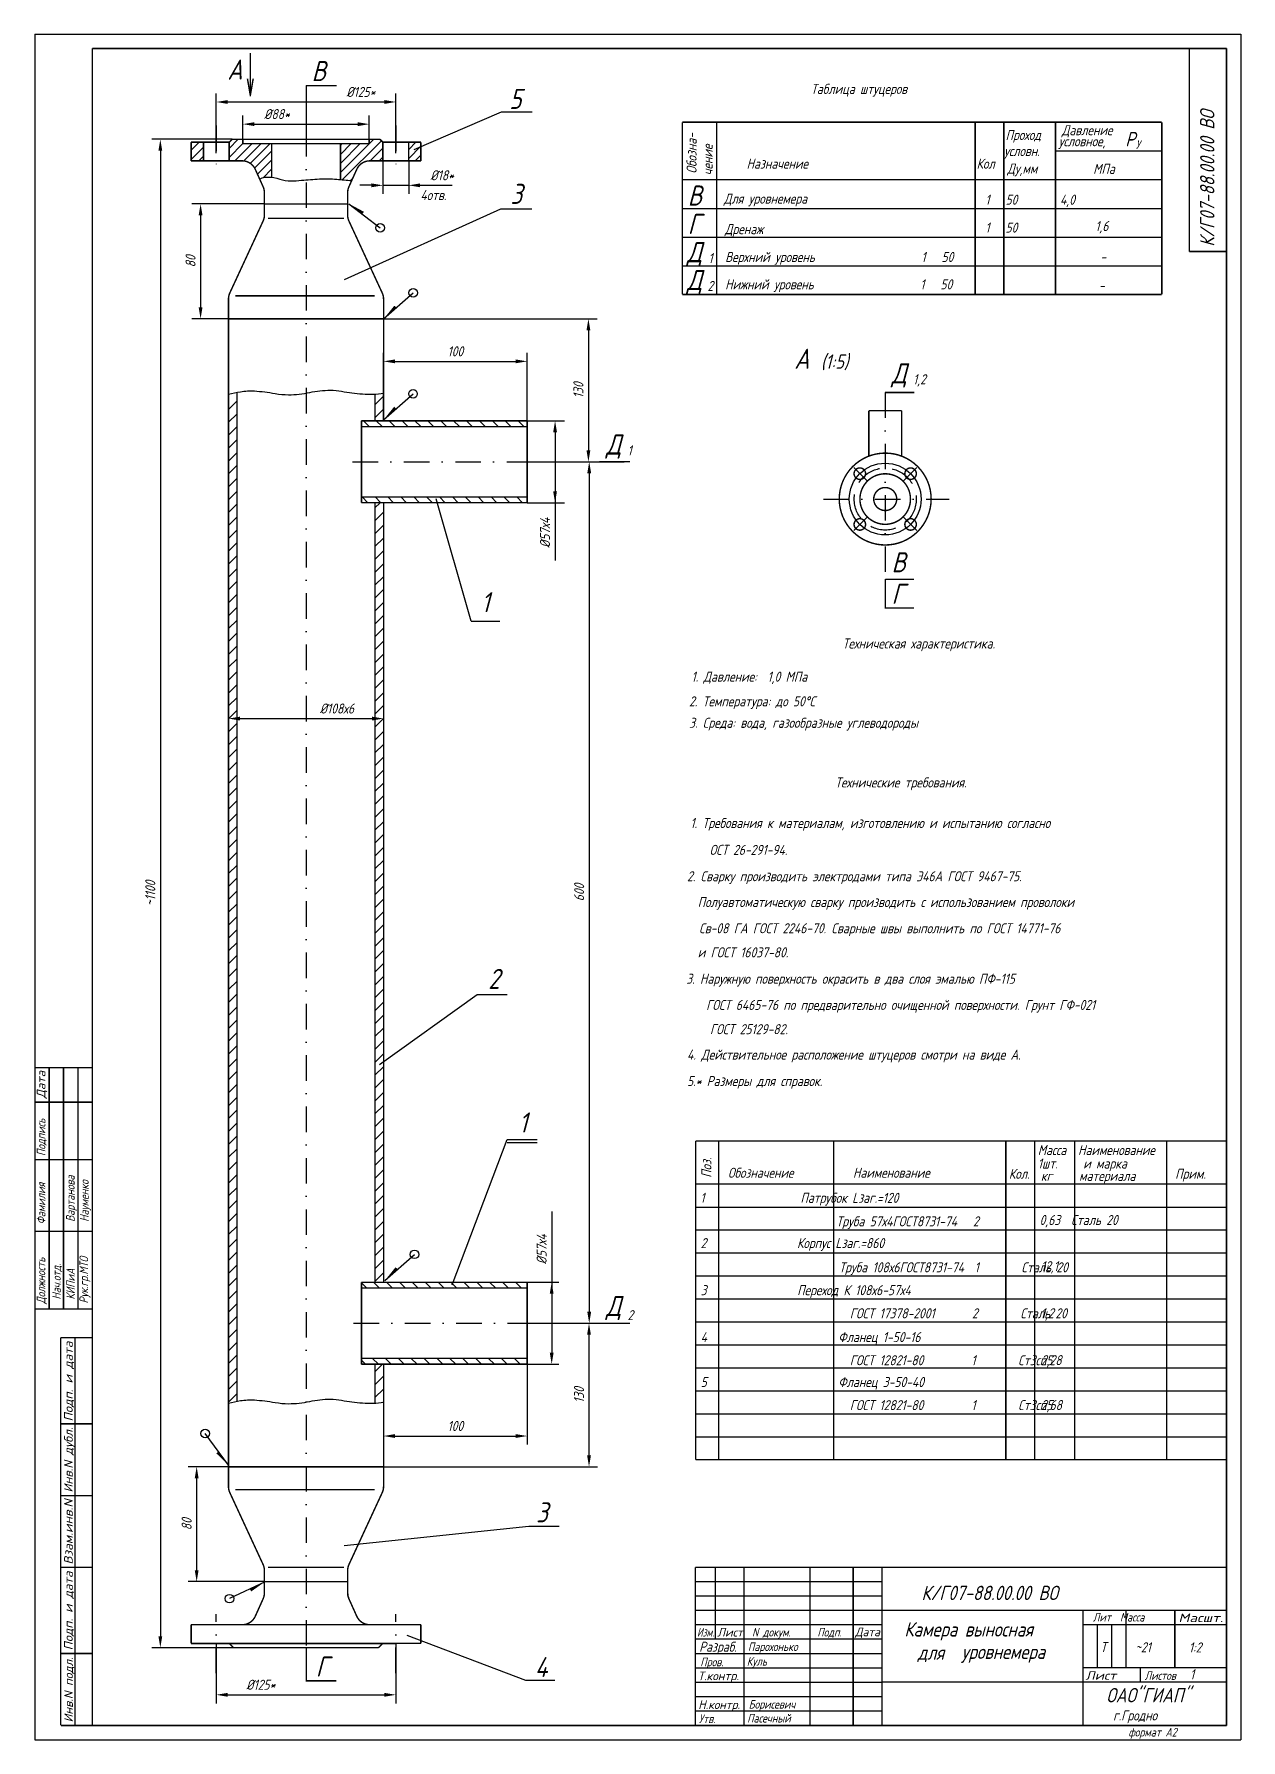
# Model space of a CAD drawing. Extents: x 1281 to 1701, y 948 to 1542.
import ezdxf
from ezdxf.enums import TextEntityAlignment as Align

# ---------------------------------------------------------------- set-up
doc = ezdxf.new("R2010")
doc.units = 0
doc.header["$LTSCALE"] = 0.7
doc.header["$MEASUREMENT"] = 0
doc.linetypes.add('DASHDOT', pattern=[25.4, 12.7, -6.35, 0, -6.35])
doc.linetypes.add('DASHED', pattern=[19.05, 12.7, -6.35])
doc.layers.get('0').update_dxf_attribs({"linetype": 'CONTINUOUS'})
doc.layers.get('DEFPOINTS').update_dxf_attribs({"linetype": 'CONTINUOUS'})
doc.styles.add('ROMANC', font='romanc', dxfattribs={"width": 0.8, "oblique": 15, "height": 3.5})
doc.dimstyles.get("Standard").update_dxf_attribs({"dimtxt": 3, "dimasz": 3, "dimexe": 2.5, "dimexo": 2.5, "dimgap": 1.5, "dimtad": 0, "dimtih": 1, "dimtoh": 1, "dimdec": 4, "dimzin": 0, "dimdsep": 46, "dimtxsty": 'Standard', "dimcen": -3, "dimdle": 1.25, "dimadec": 0, "dimazin": 0, "dimtfac": 0.75, "dimtdec": 4, "dimtofl": 0, "dimtmove": 0, "dimatfit": 3, "dimfxl": 0, "dimtvp": 1.5, "dimtolj": 1, "dimtzin": 0, "dimarcsym": 0})

# ---------------------------------------------------------------- blocks, each defined once
blk = doc.blocks.new('*D4')
at = {"color": 0, "linetype": 'ByBlock'}
for p, q in [((735.84, 1043.38), (721.76, 1043.38)), ((724.76, 1039.38), (724.76, 1007.38)), ((748.34, 1003.38), (721.76, 1003.38))]:
    blk.add_line(p, q, dxfattribs=at)
for points in [[(724.09, 1039.38), (725.43, 1039.38), (724.76, 1043.38)], [(724.09, 1007.38), (725.43, 1007.38), (724.76, 1003.38)]]:
    blk.add_solid(points, dxfattribs=at)
at = {"layer": 'DEFPOINTS', "color": 0, "linetype": 'ByBlock'}
for p in [(735.84, 1043.38), (724.76, 1003.38), (748.34, 1003.38)]:
    blk.add_point(p, dxfattribs=at)
at = {"color": 0, "linetype": 'ByBlock', "style": 'ROMANC', "oblique": 15, "width": 0.8}
blk.add_text('80', height=3.5, rotation=90, dxfattribs=at).set_placement((721.26, 1023.38), align=Align.MIDDLE_CENTER)
blk = doc.blocks.new('*X2')
at = {"color": 0}
for p, q in [((1959.64, 1120.59), (1957.81, 1122.42)), ((1964.13, 1120.59), (1962.13, 1122.59)), ((1968.62, 1120.59), (1966.62, 1122.59)), ((1973.11, 1120.59), (1971.11, 1122.59)), ((1977.6, 1120.59), (1975.6, 1122.59)), ((1982.09, 1120.59), (1980.09, 1122.59)), ((1986.58, 1120.59), (1984.58, 1122.59)), ((1991.07, 1120.59), (1989.07, 1122.59)), ((1995.56, 1120.59), (1993.56, 1122.59)), ((2000.05, 1120.59), (1998.05, 1122.59)), ((2004.54, 1120.59), (2002.54, 1122.59)), ((2009.03, 1120.59), (2007.03, 1122.59)), ((2013.52, 1120.59), (2011.52, 1122.59)), ((1959.2, 1094.09), (1957.81, 1095.48)), ((1963.69, 1094.09), (1961.69, 1096.09)), ((1968.18, 1094.09), (1966.18, 1096.09)), ((1972.67, 1094.09), (1970.67, 1096.09)), ((1977.16, 1094.09), (1975.16, 1096.09)), ((1981.65, 1094.09), (1979.65, 1096.09)), ((1986.14, 1094.09), (1984.14, 1096.09)), ((1990.63, 1094.09), (1988.63, 1096.09)), ((1995.12, 1094.09), (1993.12, 1096.09)), ((1999.61, 1094.09), (1997.61, 1096.09)), ((2004.1, 1094.09), (2002.1, 1096.09)), ((2008.59, 1094.09), (2006.59, 1096.09)), ((2013.08, 1094.09), (2011.08, 1096.09))]:
    blk.add_line(p, q, dxfattribs=at)
blk = doc.blocks.new('*D5')
at = {"color": 0, "linetype": 'ByBlock'}
for p, q in [((789.84, 1079.12), (789.84, 1051.1)), ((839.84, 1079.12), (839.84, 1051.1)), ((793.84, 1054.1), (835.84, 1054.1))]:
    blk.add_line(p, q, dxfattribs=at)
for points in [[(793.84, 1054.76), (793.84, 1053.43), (789.84, 1054.1)], [(835.84, 1054.76), (835.84, 1053.43), (839.84, 1054.1)]]:
    blk.add_solid(points, dxfattribs=at)
at = {"layer": 'DEFPOINTS', "color": 0, "linetype": 'ByBlock'}
for p in [(789.84, 1079.12), (839.84, 1079.12), (839.84, 1054.1)]:
    blk.add_point(p, dxfattribs=at)
at = {"color": 0, "linetype": 'ByBlock', "style": 'ROMANC', "oblique": 15, "width": 0.8}
blk.add_text('100', height=3.5, dxfattribs=at).set_placement((814.84, 1057.6), align=Align.MIDDLE_CENTER)
blk = doc.blocks.new('*X1')
at = {"color": 0}
for p, q in [((1962.5, 1091.41), (1965.18, 1094.09)), ((1962.5, 1086.92), (1965.5, 1089.92)), ((1962.5, 1082.43), (1965.5, 1085.43)), ((1965.4, 1080.84), (1965.5, 1080.94))]:
    blk.add_line(p, q, dxfattribs=at)
blk = doc.blocks.new('*D6')
at = {"color": 0, "linetype": 'ByBlock'}
for p, q in [((748.34, 1483.15), (723.13, 1483.15)), ((726.13, 1479.15), (726.13, 1447.15)), ((735.84, 1443.15), (723.13, 1443.15))]:
    blk.add_line(p, q, dxfattribs=at)
for points in [[(725.46, 1479.15), (726.79, 1479.15), (726.13, 1483.15)], [(725.46, 1447.15), (726.79, 1447.15), (726.13, 1443.15)]]:
    blk.add_solid(points, dxfattribs=at)
at = {"layer": 'DEFPOINTS', "color": 0, "linetype": 'ByBlock'}
for p in [(748.34, 1483.15), (726.13, 1443.15), (735.84, 1443.15)]:
    blk.add_point(p, dxfattribs=at)
at = {"color": 0, "linetype": 'ByBlock', "style": 'ROMANC', "oblique": 15, "width": 0.8}
blk.add_text('80', height=3.5, rotation=90, dxfattribs=at).set_placement((722.63, 1463.15), align=Align.MIDDLE_CENTER)
blk = doc.blocks.new('*X3')
at = {"color": 0}
for p, q in [((1960.48, 1420.59), (1958.48, 1422.59)), ((1964.97, 1420.59), (1962.97, 1422.59)), ((1969.46, 1420.59), (1967.46, 1422.59)), ((1973.95, 1420.59), (1971.95, 1422.59)), ((1978.44, 1420.59), (1976.44, 1422.59)), ((1982.93, 1420.59), (1980.93, 1422.59)), ((1987.42, 1420.59), (1985.42, 1422.59)), ((1991.91, 1420.59), (1989.91, 1422.59)), ((1996.4, 1420.59), (1994.4, 1422.59)), ((2000.89, 1420.59), (1998.89, 1422.59)), ((2005.38, 1420.59), (2003.38, 1422.59)), ((2009.87, 1420.59), (2007.87, 1422.59)), ((2014.36, 1420.59), (2012.36, 1422.59)), ((1960.03, 1394.09), (1958.03, 1396.09)), ((1964.52, 1394.09), (1962.52, 1396.09)), ((1969.01, 1394.09), (1967.01, 1396.09)), ((1973.51, 1394.09), (1971.51, 1396.09)), ((1978, 1394.09), (1976, 1396.09)), ((1982.49, 1394.09), (1980.49, 1396.09)), ((1986.98, 1394.09), (1984.98, 1396.09)), ((1991.47, 1394.09), (1989.47, 1396.09)), ((1995.96, 1394.09), (1993.96, 1396.09)), ((2000.45, 1394.09), (1998.45, 1396.09)), ((2004.94, 1394.09), (2002.94, 1396.09)), ((2009.43, 1394.09), (2007.43, 1396.09)), ((2013.92, 1394.09), (2011.92, 1396.09))]:
    blk.add_line(p, q, dxfattribs=at)
blk = doc.blocks.new('*D7')
at = {"color": 0, "linetype": 'ByBlock'}
for p, q in [((789.84, 1407.62), (789.84, 1431.32)), ((793.84, 1428.32), (835.84, 1428.32)), ((839.84, 1407.62), (839.84, 1431.32))]:
    blk.add_line(p, q, dxfattribs=at)
for points in [[(793.84, 1428.99), (793.84, 1427.66), (789.84, 1428.32)], [(835.84, 1428.99), (835.84, 1427.66), (839.84, 1428.32)]]:
    blk.add_solid(points, dxfattribs=at)
at = {"layer": 'DEFPOINTS', "color": 0, "linetype": 'ByBlock'}
for p in [(839.84, 1428.32), (789.84, 1407.62), (839.84, 1407.62)]:
    blk.add_point(p, dxfattribs=at)
at = {"color": 0, "linetype": 'ByBlock', "style": 'ROMANC', "oblique": 15, "width": 0.8}
blk.add_text('100', height=3.5, dxfattribs=at).set_placement((814.84, 1431.82), align=Align.MIDDLE_CENTER)
blk = doc.blocks.new('*X0')
at = {"color": 0}
for p, q in [((1922.25, 1516.79), (1925.09, 1519.63)), ((1922.25, 1513.65), (1926.5, 1517.9)), ((1924.87, 1513.13), (1926.5, 1514.76)), ((1935.5, 1517.47), (1938.66, 1520.63)), ((1935.5, 1514.33), (1940.3, 1519.13)), ((1937.45, 1513.13), (1943.45, 1519.13)), ((1940.56, 1513.1), (1946.59, 1519.13)), ((1942.85, 1512.25), (1949.73, 1519.13)), ((1944.36, 1510.61), (1950.25, 1516.51)), ((1974.25, 1509.07), (1985.81, 1520.63)), ((1974.25, 1518.5), (1974.88, 1519.13)), ((1974.25, 1515.36), (1978.02, 1519.13)), ((1974.25, 1512.22), (1981.16, 1519.13)), ((1974.88, 1506.56), (1988.48, 1520.15)), ((1984.59, 1513.13), (1989, 1517.54)), ((1998, 1517.11), (2000.52, 1519.63)), ((1998, 1513.97), (2002.25, 1518.22)), ((2000.31, 1513.13), (2002.25, 1515.07)), ((1945.35, 1508.46), (1950.25, 1513.36)), ((1947.28, 1507.25), (1950.25, 1510.22)), ((1987.73, 1513.13), (1989, 1514.4)), ((1977.71, 1506.25), (1978.52, 1507.06))]:
    blk.add_line(p, q, dxfattribs=at)

msp = doc.modelspace()

# ---------------------------------------------------------------- linework, layer by layer
for p, q in [((1280.99702, 1542.28354), (1280.99702, 948.28354)), ((1280.99702, 1542.28354), (1700.99702, 1542.28354)), ((1700.99702, 1542.28354), (1700.99702, 948.28354)), ((1413.11, 1502.111), (1443.462, 1515.195)), ((1443.462, 1515.195), (1454.174, 1515.195)), ((1335.431, 1504.654), (1348.681, 1504.654)), ((1335.431, 1504.654), (1335.431, 1498.154)), ((1339.681, 1504.654), (1339.681, 1498.154)), ((1348.681, 1504.654), (1349.681, 1505.654)), ((1348.681, 1504.654), (1348.681, 1498.154)), ((1353.431, 1505.654), (1353.431, 1504.154)), ((1388.847, 1456.801), (1443.302, 1481.419)), ((1390.37018, 1483.20845), (1401.22585, 1474.78849)), ((1443.302, 1481.419), (1454.107, 1481.419)), ((1506.45346, 1481.61385), (1673.45346, 1481.61385)), ((1506.45346, 1471.61385), (1673.45346, 1471.61385)), ((1506.45346, 1461.61385), (1673.45346, 1461.61385)), ((1402.46704, 1443.10755), (1412.75934, 1452.20755)), ((1402.39804, 1407.91355), (1412.69034, 1417.01355)), ((1570.9187, 1386.5933), (1566.17118, 1391.34082)), ((1583.3433, 1386.5933), (1588.09082, 1391.34082)), ((1432.91, 1337.884), (1420.709, 1380.495)), ((1570.9187, 1374.1687), (1566.17118, 1369.42118)), ((1583.3433, 1374.1687), (1588.09082, 1369.42118)), ((1577.131, 1352.45), (1577.131, 1342.242)), ((1432.91, 1337.884), (1442.899, 1337.884)), ((1400.996, 1183.459), (1435.027, 1207.875)), ((1435.027, 1207.875), (1445.498, 1207.875)), ((1426.301, 1106.722), (1445.498, 1157.298)), ((1445.498, 1157.298), (1455.969, 1157.298)), ((1445.498, 1156.298), (1455.969, 1156.298)), ((1511.15, 1133.843), (1696.15, 1133.843)), ((1511.15, 1125.843), (1696.15, 1125.843)), ((1402.89204, 1108.26055), (1413.18434, 1117.36055)), ((1511.15, 1117.843), (1696.15, 1117.843)), ((1511.15, 1109.843), (1696.15, 1109.843)), ((1511.15, 1101.843), (1696.15, 1101.843)), ((1511.15, 1093.843), (1696.15, 1093.843)), ((1511.15, 1085.843), (1696.15, 1085.843)), ((1511.15, 1077.843), (1696.15, 1077.843)), ((1511.15, 1069.843), (1696.15, 1069.843)), ((1511.15, 1061.843), (1696.15, 1061.843)), ((1348.45526, 1043.93193), (1340.32502, 1055.00625)), ((1511.15, 1053.843), (1696.15, 1053.843)), ((1388.67, 1016.016), (1453.062, 1022.673)), ((1453.062, 1022.673), (1463.609, 1022.673)), ((1361.18548, 1003.37431), (1348.78466, 997.46152)), ((1650.97994, 988.40258), (1650.97994, 973.40258)), ((1655.97994, 988.40258), (1655.97994, 973.40258)), ((1335.431, 981.882), (1406.681, 981.882)), ((1410.54, 984.779), (1451.875, 969.057)), ((1451.875, 969.057), (1462.054, 969.057)), ((1280.99702, 948.28354), (1700.99702, 948.28354))]:
    msp.add_line(p, q)
at = {"color": 0, "linetype": 'ByBlock'}
for p, q in [((1344.181, 1500.793), (1344.181, 1521.649)), ((1406.681, 1500.793), (1406.681, 1521.649)), ((1348.181, 1518.649), (1402.681, 1518.649)), ((1353.431, 1505.654), (1353.431, 1513.926)), ((1357.431, 1510.926), (1393.431, 1510.926)), ((1397.431, 1505.654), (1397.431, 1513.926)), ((1349.681, 1505.654), (1321.699, 1505.654)), ((1324.699, 1501.654), (1324.699, 984.382)), ((1402.181, 1498.154), (1402.181, 1486.625)), ((1411.181, 1498.154), (1411.181, 1486.625)), ((1398.181, 1489.625), (1394.181, 1489.625)), ((1402.181, 1489.625), (1411.181, 1489.625)), ((1415.181, 1489.625), (1419.181, 1489.625)), ((1419.181, 1489.625), (1426.34519, 1489.625)), ((1402.431, 1443.154), (1476.778, 1443.154)), ((1473.778, 1439.154), (1473.778, 1397.367)), ((1348.431, 1416.89921), (1348.431, 1300.93)), ((1452.431, 1407.617), (1465.475, 1407.617)), ((1462.157, 1403.617), (1462.157, 1358.993)), ((1452.431, 1393.367), (1486.222, 1393.367)), ((1452.431, 1393.367), (1476.778, 1393.367)), ((1474.054, 1389.367), (1474.054, 1097.367)), ((1402.431, 1379.117), (1402.431, 1300.93)), ((1452.431, 1379.117), (1465.475, 1379.117)), ((1352.431, 1303.93), (1398.431, 1303.93)), ((1460.977, 1132.258), (1460.977, 1083.117)), ((1452.431, 1107.617), (1463.437, 1107.617)), ((1452.431, 1093.367), (1486.222, 1093.367)), ((1452.431, 1093.367), (1476.98, 1093.367)), ((1473.98, 1047.382), (1473.98, 1089.367)), ((1452.431, 1079.117), (1463.437, 1079.117)), ((1402.431, 1043.382), (1476.98, 1043.382)), ((1350.181, 980.382), (1321.699, 980.382)), ((1344.181, 981.882), (1344.181, 960.984)), ((1406.681, 981.882), (1406.681, 960.984)), ((1348.181, 963.984), (1402.681, 963.984))]:
    msp.add_line(p, q, dxfattribs=at)
at = {"linetype": 'Continuous'}
for p, q in [((1375.431, 1524.354), (1375.431, 1505.654)), ((1510.97994, 1003.40258), (1575.97994, 1003.40258)), ((1510.97994, 998.40258), (1575.97994, 998.40258)), ((1510.97994, 993.40258), (1575.97994, 993.40258)), ((1375.431, 980.382), (1375.431, 968.848)), ((1510.97994, 978.40258), (1575.97994, 978.40258)), ((1510.97994, 973.40258), (1575.97994, 973.40258)), ((1510.97994, 968.40258), (1575.97994, 968.40258)), ((1510.97994, 963.40258), (1575.97994, 963.40258)), ((1510.97994, 958.40258), (1575.97994, 958.40258))]:
    msp.add_line(p, q, dxfattribs=at)
at = {"linetype": 'DASHDOT'}
for p, q in [((1344.181, 1510.407), (1344.181, 1492.965)), ((1406.681, 1510.407), (1406.681, 1492.965)), ((1375.431, 1508.512), (1375.431, 978.305)), ((1577.131, 1417.51), (1577.131, 1352.45)), ((1391.671, 1393.367), (1455.99, 1393.367)), ((1555.644, 1380.381), (1599.388, 1380.381)), ((1391.999, 1093.367), (1457.447, 1093.367)), ((1344.181, 971.564), (1344.181, 992.096)), ((1406.681, 971.564), (1406.681, 992.096))]:
    msp.add_line(p, q, dxfattribs=at)
at = {"color": 0}
for p, q in [((1348.431, 1411.58817), (1351.431, 1414.58817)), ((1399.431, 1413.19676), (1402.431, 1416.19676)), ((1348.431, 1407.09804), (1351.431, 1410.09804)), ((1399.431, 1408.70663), (1402.431, 1411.70663)), ((1348.431, 1402.60791), (1351.431, 1405.60791)), ((1348.431, 1398.11779), (1351.431, 1401.11779)), ((1348.431, 1393.62766), (1351.431, 1396.62766)), ((1348.431, 1389.13753), (1351.431, 1392.13753)), ((1348.431, 1384.6474), (1351.431, 1387.6474)), ((1348.431, 1380.15727), (1351.431, 1383.15727)), ((1348.431, 1375.66714), (1351.431, 1378.66714)), ((1399.431, 1377.27574), (1401.27226, 1379.117)), ((1348.431, 1371.17702), (1351.431, 1374.17702)), ((1399.431, 1372.78561), (1402.431, 1375.78561)), ((1348.431, 1366.68689), (1351.431, 1369.68689)), ((1399.431, 1368.29548), (1402.431, 1371.29548)), ((1399.431, 1363.80535), (1402.431, 1366.80535)), ((1348.431, 1362.19676), (1351.431, 1365.19676)), ((1348.431, 1357.70663), (1351.431, 1360.70663)), ((1399.431, 1359.31522), (1402.431, 1362.31522)), ((1348.431, 1353.2165), (1351.431, 1356.2165)), ((1399.431, 1354.8251), (1402.431, 1357.8251)), ((1348.431, 1348.72638), (1351.431, 1351.72638)), ((1399.431, 1350.33497), (1402.431, 1353.33497)), ((1399.431, 1345.84484), (1402.431, 1348.84484)), ((1348.431, 1344.23625), (1351.431, 1347.23625)), ((1348.431, 1339.74612), (1351.431, 1342.74612)), ((1399.431, 1341.35471), (1402.431, 1344.35471)), ((1348.431, 1335.25599), (1351.431, 1338.25599)), ((1399.431, 1336.86458), (1402.431, 1339.86458)), ((1348.431, 1330.76586), (1351.431, 1333.76586)), ((1399.431, 1332.37446), (1402.431, 1335.37446)), ((1399.431, 1327.88433), (1402.431, 1330.88433)), ((1348.431, 1326.27574), (1351.431, 1329.27574)), ((1348.431, 1321.78561), (1351.431, 1324.78561)), ((1399.431, 1323.3942), (1402.431, 1326.3942)), ((1348.431, 1317.29548), (1351.431, 1320.29548)), ((1399.431, 1318.90407), (1402.431, 1321.90407)), ((1348.431, 1312.80535), (1351.431, 1315.80535)), ((1399.431, 1314.41394), (1402.431, 1317.41394)), ((1399.431, 1309.92382), (1402.431, 1312.92382)), ((1348.431, 1308.31522), (1351.431, 1311.31522)), ((1348.431, 1303.8251), (1351.431, 1306.8251)), ((1399.431, 1305.43369), (1402.431, 1308.43369)), ((1348.431, 1299.33497), (1351.431, 1302.33497)), ((1399.431, 1300.94356), (1402.431, 1303.94356)), ((1348.431, 1294.84484), (1351.431, 1297.84484)), ((1399.431, 1296.45343), (1402.431, 1299.45343)), ((1399.431, 1291.9633), (1402.431, 1294.9633)), ((1348.431, 1290.35471), (1351.431, 1293.35471)), ((1399.431, 1287.47318), (1402.431, 1290.47318)), ((1348.431, 1285.86458), (1351.431, 1288.86458)), ((1348.431, 1281.37446), (1351.431, 1284.37446)), ((1399.431, 1282.98305), (1402.431, 1285.98305)), ((1348.431, 1276.88433), (1351.431, 1279.88433)), ((1399.431, 1278.49292), (1402.431, 1281.49292)), ((1348.431, 1272.3942), (1351.431, 1275.3942)), ((1399.431, 1274.00279), (1402.431, 1277.00279)), ((1399.431, 1269.51266), (1402.431, 1272.51266)), ((1348.431, 1267.90407), (1351.431, 1270.90407)), ((1348.431, 1263.41394), (1351.431, 1266.41394)), ((1399.431, 1265.02253), (1402.431, 1268.02253)), ((1348.431, 1258.92382), (1351.431, 1261.92382)), ((1399.431, 1260.53241), (1402.431, 1263.53241)), ((1348.431, 1254.43369), (1351.431, 1257.43369)), ((1399.431, 1256.04228), (1402.431, 1259.04228)), ((1399.431, 1251.55215), (1402.431, 1254.55215)), ((1348.431, 1249.94356), (1351.431, 1252.94356)), ((1348.431, 1245.45343), (1351.431, 1248.45343)), ((1399.431, 1247.06202), (1402.431, 1250.06202)), ((1348.431, 1240.9633), (1351.431, 1243.9633)), ((1399.431, 1242.57189), (1402.431, 1245.57189)), ((1348.431, 1236.47318), (1351.431, 1239.47318)), ((1399.431, 1238.08177), (1402.431, 1241.08177)), ((1399.431, 1233.59164), (1402.431, 1236.59164)), ((1348.431, 1231.98305), (1351.431, 1234.98305)), ((1348.431, 1227.49292), (1351.431, 1230.49292)), ((1399.431, 1229.10151), (1402.431, 1232.10151)), ((1348.431, 1223.00279), (1351.431, 1226.00279)), ((1399.431, 1224.61138), (1402.431, 1227.61138)), ((1348.431, 1218.51266), (1351.431, 1221.51266)), ((1399.431, 1220.12125), (1402.431, 1223.12125)), ((1399.431, 1215.63113), (1402.431, 1218.63113)), ((1348.431, 1214.02253), (1351.431, 1217.02253)), ((1348.431, 1209.53241), (1351.431, 1212.53241)), ((1399.431, 1211.141), (1402.431, 1214.141)), ((1348.431, 1205.04228), (1351.431, 1208.04228)), ((1399.431, 1206.65087), (1402.431, 1209.65087)), ((1348.431, 1200.55215), (1351.431, 1203.55215)), ((1399.431, 1202.16074), (1402.431, 1205.16074)), ((1399.431, 1197.67061), (1402.431, 1200.67061)), ((1348.431, 1196.06202), (1351.431, 1199.06202)), ((1348.431, 1191.57189), (1351.431, 1194.57189)), ((1399.431, 1193.18049), (1402.431, 1196.18049)), ((1348.431, 1187.08177), (1351.431, 1190.08177)), ((1399.431, 1188.69036), (1402.431, 1191.69036)), ((1348.431, 1182.59164), (1351.431, 1185.59164)), ((1399.431, 1184.20023), (1402.431, 1187.20023)), ((1399.431, 1179.7101), (1402.431, 1182.7101)), ((1348.431, 1178.10151), (1351.431, 1181.10151)), ((1348.431, 1173.61138), (1351.431, 1176.61138)), ((1399.431, 1175.21997), (1402.431, 1178.21997)), ((1348.431, 1169.12125), (1351.431, 1172.12125)), ((1399.431, 1170.72985), (1402.431, 1173.72985)), ((1348.431, 1164.63113), (1351.431, 1167.63113)), ((1399.431, 1166.23972), (1402.431, 1169.23972)), ((1399.431, 1161.74959), (1402.431, 1164.74959)), ((1348.431, 1160.141), (1351.431, 1163.141)), ((1348.431, 1155.65087), (1351.431, 1158.65087)), ((1399.431, 1157.25946), (1402.431, 1160.25946)), ((1348.431, 1151.16074), (1351.431, 1154.16074)), ((1399.431, 1152.76933), (1402.431, 1155.76933)), ((1348.431, 1146.67061), (1351.431, 1149.67061)), ((1399.431, 1148.27921), (1402.431, 1151.27921)), ((1399.431, 1143.78908), (1402.431, 1146.78908)), ((1348.431, 1142.18049), (1351.431, 1145.18049)), ((1348.431, 1137.69036), (1351.431, 1140.69036)), ((1399.431, 1139.29895), (1402.431, 1142.29895)), ((1348.431, 1133.20023), (1351.431, 1136.20023)), ((1399.431, 1134.80882), (1402.431, 1137.80882)), ((1348.431, 1128.7101), (1351.431, 1131.7101)), ((1399.431, 1130.31869), (1402.431, 1133.31869)), ((1399.431, 1125.82856), (1402.431, 1128.82856)), ((1348.431, 1124.21997), (1351.431, 1127.21997)), ((1348.431, 1119.72985), (1351.431, 1122.72985)), ((1399.431, 1121.33844), (1402.431, 1124.33844)), ((1348.431, 1115.23972), (1351.431, 1118.23972)), ((1399.431, 1116.84831), (1402.431, 1119.84831)), ((1348.431, 1110.74959), (1351.431, 1113.74959)), ((1399.431, 1112.35818), (1402.431, 1115.35818)), ((1399.431, 1107.86805), (1402.431, 1110.86805)), ((1348.431, 1106.25946), (1351.431, 1109.25946)), ((1348.431, 1101.76933), (1351.431, 1104.76933)), ((1348.431, 1097.27921), (1351.431, 1100.27921)), ((1348.431, 1092.78908), (1351.431, 1095.78908)), ((1348.431, 1088.29895), (1351.431, 1091.29895)), ((1348.431, 1083.80882), (1351.431, 1086.80882)), ((1348.431, 1079.31869), (1351.431, 1082.31869)), ((1348.431, 1074.82856), (1351.431, 1077.82856)), ((1348.431, 1070.33844), (1351.431, 1073.33844)), ((1348.431, 1065.84831), (1351.431, 1068.84831))]:
    msp.add_line(p, q, dxfattribs=at)
at = {"const_width": 0.5}
for points in [[(1300.99702, 1537.28354), (1300.99702, 953.28354)], [(1300.99702, 1537.28354), (1695.99702, 1537.28354)], [(1683.07902, 1537.28354), (1683.07902, 1466.57454)], [(1695.99702, 1537.28354), (1695.99702, 953.28354)], [(1375.431, 1524.354), (1386.142, 1524.354)], [(1506.45346, 1511.61385), (1673.45346, 1511.61385)], [(1506.45346, 1511.61385), (1506.45346, 1451.61385)], [(1518.45346, 1511.61385), (1518.45346, 1451.61385)], [(1608.45346, 1511.61385), (1608.45346, 1451.61385)], [(1618.45346, 1511.61385), (1618.45346, 1451.61385)], [(1636.45346, 1511.61385), (1636.45346, 1451.61385)], [(1673.45346, 1511.61385), (1673.45346, 1451.61385)], [(1348.681, 1504.654), (1335.431, 1504.654)], [(1335.431, 1504.654), (1335.431, 1498.154)], [(1339.681, 1504.654), (1339.681, 1498.154)], [(1348.681, 1504.654), (1349.681, 1505.654)], [(1348.681, 1504.654), (1348.681, 1498.154)], [(1349.681, 1505.654), (1401.181, 1505.654)], [(1353.431, 1505.654), (1353.431, 1504.154)], [(1353.431, 1504.154), (1397.431, 1504.154)], [(1363.431, 1504.154), (1363.431, 1492.4228)], [(1387.431, 1504.154), (1387.431, 1491.64841)], [(1397.431, 1505.654), (1397.431, 1504.154)], [(1402.181, 1504.654), (1401.181, 1505.654)], [(1402.181, 1504.654), (1402.181, 1498.154)], [(1402.181, 1504.654), (1415.431, 1504.654)], [(1411.181, 1504.654), (1411.181, 1498.154)], [(1415.431, 1504.654), (1415.431, 1498.154)], [(1335.431, 1498.154), (1353.19807, 1498.154)], [(1397.66393, 1498.154), (1415.431, 1498.154)], [(1636.45346, 1501.61385), (1673.45346, 1501.61385)], [(1360.49061, 1489.13265), (1357.75768, 1495.20582)], [(1390.37139, 1489.13265), (1393.10432, 1495.20582)], [(1506.45346, 1491.61385), (1673.45346, 1491.61385)], [(1360.931, 1487.08083), (1360.931, 1479.25526)], [(1389.931, 1487.08083), (1389.931, 1479.25526)], [(1360.931, 1483.154), (1389.931, 1483.154)], [(1360.46833, 1477.15464), (1348.89367, 1452.15336)], [(1362.159, 1478.154), (1388.618, 1478.154)], [(1390.39367, 1477.15464), (1401.96833, 1452.15336)], [(1683.07902, 1466.57454), (1696.07902, 1466.57454)], [(1348.431, 1450.05274), (1348.431, 1036.48326)], [(1350.846, 1451.154), (1399.384, 1451.154)], [(1402.431, 1450.05274), (1402.431, 1407.617)], [(1506.45346, 1451.61385), (1673.45346, 1451.61385)], [(1348.431, 1443.154), (1402.431, 1443.154)], [(1351.431, 1417.55082), (1351.431, 1066.20182)], [(1399.431, 1416.9148), (1399.431, 1407.617)], [(1577.035, 1417.475), (1587.217, 1417.475)], [(1394.74259, 1407.617), (1452.431, 1407.617)], [(1394.74259, 1379.117), (1394.74259, 1407.617)], [(1452.431, 1407.617), (1452.431, 1379.117)], [(1571.431, 1411.181), (1571.431, 1395.33125)], [(1571.431, 1411.181), (1582.831, 1411.181)], [(1582.831, 1411.181), (1582.831, 1395.33125)], [(1394.74259, 1405.617), (1452.431, 1405.617)], [(1477.593, 1393.367), (1488.247, 1393.367)], [(1394.74259, 1381.117), (1452.431, 1381.117)], [(1394.74259, 1379.117), (1452.431, 1379.117)], [(1399.431, 1379.117), (1399.431, 1107.617)], [(1402.431, 1379.117), (1402.431, 1107.617)], [(1577.131, 1352.45), (1587.131, 1352.45)], [(1577.131, 1342.45), (1587.131, 1342.45)], [(1280.98846, 1182.35856), (1300.98846, 1182.35856)], [(1285.98846, 1098.35856), (1285.98846, 1182.35856)], [(1290.98846, 1098.35856), (1290.98846, 1182.35856)], [(1295.98846, 1098.35856), (1295.98846, 1182.35856)], [(1280.98846, 1170.35856), (1300.98846, 1170.35856)], [(1511.15, 1156.843), (1696.15, 1156.843)], [(1511.15, 1045.843), (1511.15, 1156.843)], [(1519.15, 1045.843), (1519.15, 1156.843)], [(1559.15, 1045.843), (1559.15, 1156.843)], [(1619.15, 1045.843), (1619.15, 1156.843)], [(1629.15, 1045.843), (1629.15, 1156.843)], [(1643.15, 1045.843), (1643.15, 1156.843)], [(1675.15, 1045.843), (1675.15, 1156.843)], [(1280.98846, 1150.35856), (1300.98846, 1150.35856)], [(1511.15, 1141.843), (1696.15, 1141.843)], [(1280.98846, 1125.35856), (1300.98846, 1125.35856)], [(1394.74259, 1107.617), (1452.431, 1107.617)], [(1394.74259, 1079.117), (1394.74259, 1107.617)], [(1394.74259, 1105.617), (1452.431, 1105.617)], [(1452.431, 1107.617), (1452.431, 1079.117)], [(1280.98846, 1098.35856), (1300.98846, 1098.35856)], [(1477.593, 1093.369), (1488.247, 1093.369)], [(1289.98846, 953.35856), (1289.98846, 1088.35856)], [(1289.98846, 1088.35856), (1300.98846, 1088.35856)], [(1294.98846, 953.35856), (1294.98846, 1088.35856)], [(1394.74259, 1081.117), (1452.431, 1081.117)], [(1394.74259, 1079.117), (1452.431, 1079.117)], [(1399.431, 1079.117), (1399.431, 1065.5658)], [(1402.431, 1079.117), (1402.431, 1036.48326)], [(1289.98846, 1058.35856), (1300.98846, 1058.35856)], [(1511.15, 1045.843), (1696.15, 1045.843)], [(1348.431, 1043.382), (1402.431, 1043.382)], [(1289.98846, 1033.35856), (1300.98846, 1033.35856)], [(1360.46833, 1009.38136), (1348.89367, 1034.38264)], [(1350.846, 1035.382), (1399.384, 1035.382)], [(1390.39367, 1009.38136), (1401.96833, 1034.38264)], [(1289.98846, 1008.35856), (1300.98846, 1008.35856)], [(1360.931, 999.45517), (1360.931, 1007.28074)], [(1362.159, 1008.382), (1388.618, 1008.382)], [(1389.931, 999.45517), (1389.931, 1007.28074)], [(1510.97994, 1008.40258), (1510.97994, 953.40258)], [(1510.97994, 953.40258), (1510.97994, 1008.40258)], [(1517.97994, 1008.40258), (1517.97994, 983.40258)], [(1527.97994, 1008.40258), (1527.97994, 953.40258)], [(1550.97994, 1008.40258), (1550.97994, 953.40258)], [(1565.97994, 1008.40258), (1565.97994, 953.40258)], [(1575.97994, 1008.40258), (1575.97994, 953.40258)], [(1360.931, 1003.382), (1389.931, 1003.382)], [(1360.49061, 997.40335), (1357.75768, 991.33018)], [(1390.37139, 997.40335), (1393.10432, 991.33018)], [(1390.37139, 997.40335), (1393.10432, 991.33018)], [(1645.97994, 993.40258), (1645.97994, 953.40258)], [(1660.97994, 993.40258), (1660.97994, 973.40258)], [(1677.97994, 993.40258), (1677.97994, 973.40258)], [(1335.431, 988.382), (1415.431, 988.382)], [(1335.431, 981.882), (1335.431, 988.382)], [(1415.431, 981.882), (1415.431, 988.382)], [(1335.431, 981.882), (1415.431, 981.882)], [(1348.681, 981.882), (1350.181, 980.382)], [(1350.181, 980.382), (1400.681, 980.382)], [(1402.181, 981.882), (1400.681, 980.382)], [(1289.98846, 978.35856), (1300.98846, 978.35856)], [(1375.33, 968.848), (1385.97, 968.848)], [(1575.97994, 968.40258), (1695.97994, 968.40258)], [(1665.97994, 973.40258), (1665.97994, 968.40258)], [(1301.073, 953.28354), (1290.075, 953.28354)], [(1300.99702, 953.28354), (1695.99702, 953.28354)]]:
    msp.add_lwpolyline(points, dxfattribs=at)
at = {"linetype": 'Continuous', "const_width": 0.5}
for points in [[(1356.033, 1520.664), (1356.033, 1535.764)], [(1356.033, 1520.964), (1355.033, 1526.764)], [(1356.033, 1520.964), (1357.033, 1526.764)], [(1510.97994, 1008.40258), (1695.97994, 1008.40258)], [(1575.97994, 993.40258), (1695.97994, 993.40258)], [(1510.97994, 988.40258), (1575.97994, 988.40258)], [(1645.97994, 988.40258), (1695.97994, 988.40258)], [(1510.97994, 983.40258), (1575.97994, 983.40258)], [(1645.97994, 973.40258), (1695.97994, 973.40258)]]:
    msp.add_lwpolyline(points, dxfattribs=at)
at = {"const_width": 0.5}
for points in [[(1357.75768, 1495.20582, 0.295132894), (1353.19807, 1498.154, 0.295132894)], [(1397.66393, 1498.154, 0.295132894), (1393.10432, 1495.20582, 0.295132894)], [(1360.931, 1487.08083, 0.106109045), (1360.49061, 1489.13265, 0.106109045)], [(1390.37139, 1489.13265, 0.106109045), (1389.931, 1487.08083, 0.106109045)], [(1360.46833, 1477.15464, 0.108821908), (1360.931, 1479.25526, 0.108821908)], [(1389.931, 1479.25526, 0.108821908), (1390.39367, 1477.15464, 0.108821908)], [(1348.89367, 1452.15336, 0.108821908), (1348.431, 1450.05274, 0.108821908)], [(1402.431, 1450.05274, 0.108821908), (1401.96833, 1452.15336, 0.108821908)], [(1561.131, 1380.381, -1), (1593.131, 1380.381, -1)], [(1569.70638, 1387.80562, -1), (1566.87795, 1390.63405, -1)], [(1569.70638, 1387.80562, 1), (1566.87795, 1390.63405, 1)], [(1584.55562, 1387.80562, -1), (1587.38405, 1390.63405, -1)], [(1584.55562, 1387.80562, 1), (1587.38405, 1390.63405, 1)], [(1568.331, 1380.381, -1), (1585.931, 1380.381, -1)], [(1573.131, 1380.381, -1), (1581.131, 1380.381, -1)], [(1561.131, 1380.381, 1), (1593.131, 1380.381, 1)], [(1568.331, 1380.381, 1), (1585.931, 1380.381, 1)], [(1573.131, 1380.381, 1), (1581.131, 1380.381, 1)], [(1569.70638, 1372.95638, 1), (1566.87795, 1370.12795, 1)], [(1569.70638, 1372.95638, -1), (1566.87795, 1370.12795, -1)], [(1584.55562, 1372.95638, 1), (1587.38405, 1370.12795, 1)], [(1584.55562, 1372.95638, -1), (1587.38405, 1370.12795, -1)], [(1348.431, 1036.48326, 0.108821908), (1348.89367, 1034.38264, 0.108821908)], [(1401.96833, 1034.38264, 0.108821908), (1402.431, 1036.48326, 0.108821908)], [(1360.931, 1007.28074, 0.108821908), (1360.46833, 1009.38136, 0.108821908)], [(1390.39367, 1009.38136, 0.108821908), (1389.931, 1007.28074, 0.108821908)], [(1360.49061, 997.40335, 0.106109045), (1360.931, 999.45517, 0.106109045)], [(1390.37139, 997.40335, -0.106109045), (1389.931, 999.45517, -0.106109045)], [(1353.19807, 988.382, 0.295132894), (1357.75768, 991.33018, 0.295132894)], [(1393.10432, 991.33018, 0.295132894), (1397.66393, 988.382, 0.295132894)]]:
    msp.add_lwpolyline(points, format="xyb", dxfattribs=at)
for points, format in [([(1359.30123, 1491.77572, -0.015145484), (1360.20818, 1492.17897, -0.103109124), (1362.055, 1492.52, -0.075145037), (1366.32061, 1491.77503, 0.083456809), (1370.177, 1491.167, 0.022864678), (1373.82759, 1491.37116, -0.013277617), (1380.104, 1491.843, -0.031306645), (1386.1155, 1491.75816, -0.012935528), (1391.31216, 1491.22325)], "xyb"), ([(1390.37018, 1483.20845, 0, 1, 0), (1395.3164, 1479.9921, 1, 1, 0)], "xyseb"), ([(1402.46704, 1443.10755, 0, 1, 0), (1406.54732, 1447.36917, 1, 1, 0)], "xyseb"), ([(1348.431, 1416.89921, -0.019056648), (1352.60948, 1417.76012, -0.056947132), (1357.436, 1418.008, -0.028999512), (1364.64741, 1417.13522, 0.044515519), (1369.366, 1416.712, 0.054300275), (1376.71732, 1417.50915, -0.055677473), (1383.89, 1418.267, -0.04241604), (1387.83829, 1417.90769, 0.023119789), (1395.042, 1416.971, 0.060336549), (1402.55363, 1417.25248, 0.042318839)], "xyb"), ([(1402.39804, 1407.91355, 0, 1, 0), (1406.47832, 1412.17517, 1, 1, 0)], "xyseb"), ([(1402.89204, 1108.26055, 0, 1, 0), (1406.97232, 1112.52217, 1, 1, 0)], "xyseb"), ([(1348.431, 1065.55021, -0.019056648), (1352.60948, 1066.41112, -0.056947132), (1357.436, 1066.659, -0.028999512), (1364.64741, 1065.78622, 0.044515519), (1369.366, 1065.363, 0.054300275), (1376.71732, 1066.16015, -0.055677473), (1383.89, 1066.918, -0.04241604), (1387.83829, 1066.55869, 0.023119789), (1395.042, 1065.622, 0.060336549), (1402.55363, 1065.90348, 0.042318839)], "xyb"), ([(1348.45526, 1043.93193, 0, 1, 0), (1344.58078, 1048.38148, 1, 1, 0)], "xyseb"), ([(1361.18548, 1003.37431, 0, 1, 0), (1356.08915, 1000.40153, 1, 1, 0)], "xyseb")]:
    msp.add_lwpolyline(points, format=format)
for centre in [(1401.22585, 1474.78849), (1412.75934, 1452.20755), (1412.69034, 1417.01355), (1413.18434, 1117.36055), (1340.32502, 1055.00625), (1348.78466, 997.46152)]:
    msp.add_circle(centre, 1.5)
at = {"linetype": 'Continuous'}
msp.add_circle((1577.131, 1380.381), 12.5, dxfattribs=at)
at = {"linetype": 'DASHED'}
msp.add_circle((1577.131, 1380.381), 10.8, dxfattribs=at)
msp.add_arc((1394.931, 999.45517), 5, 180, 204.22774532)
at = {"color": 0, "linetype": 'ByBlock'}
for points in [[(1348.181, 1519.31567), (1348.181, 1517.98233), (1344.181, 1518.649)], [(1402.681, 1519.31567), (1402.681, 1517.98233), (1406.681, 1518.649)], [(1357.431, 1511.59267), (1357.431, 1510.25933), (1353.431, 1510.926)], [(1393.431, 1511.59267), (1393.431, 1510.25933), (1397.431, 1510.926)], [(1324.03233, 1501.654), (1325.36567, 1501.654), (1324.699, 1505.654)], [(1398.181, 1490.29167), (1398.181, 1488.95833), (1402.181, 1489.625)], [(1415.181, 1490.29167), (1415.181, 1488.95833), (1411.181, 1489.625)], [(1473.11133, 1439.154), (1474.44467, 1439.154), (1473.778, 1443.154)], [(1461.49033, 1403.617), (1462.82367, 1403.617), (1462.157, 1407.617)], [(1473.11133, 1397.367), (1474.44467, 1397.367), (1473.778, 1393.367)], [(1473.38733, 1389.367), (1474.72067, 1389.367), (1474.054, 1393.367)], [(1461.49033, 1383.117), (1462.82367, 1383.117), (1462.157, 1379.117)], [(1352.431, 1304.59667), (1352.431, 1303.26333), (1348.431, 1303.93)], [(1398.431, 1304.59667), (1398.431, 1303.26333), (1402.431, 1303.93)], [(1460.31033, 1103.617), (1461.64367, 1103.617), (1460.977, 1107.617)], [(1473.31333, 1089.367), (1474.64667, 1089.367), (1473.98, 1093.367)], [(1473.38733, 1097.367), (1474.72067, 1097.367), (1474.054, 1093.367)], [(1460.31033, 1083.117), (1461.64367, 1083.117), (1460.977, 1079.117)], [(1473.31333, 1047.382), (1474.64667, 1047.382), (1473.98, 1043.382)], [(1324.03233, 984.382), (1325.36567, 984.382), (1324.699, 980.382)], [(1348.181, 964.65067), (1348.181, 963.31733), (1344.181, 963.984)], [(1402.681, 964.65067), (1402.681, 963.31733), (1406.681, 963.984)]]:
    msp.add_solid(points, dxfattribs=at)
at = {"layer": 'DEFPOINTS', "color": 0, "linetype": 'ByBlock'}
for p in [(1406.681, 1518.649), (1397.431, 1510.926), (1349.681, 1505.654), (1353.431, 1505.654), (1397.431, 1505.654), (1344.181, 1500.793), (1402.181, 1498.154), (1406.681, 1500.793), (1411.181, 1498.154), (1411.181, 1489.625), (1402.431, 1443.154), (1348.431, 1416.89921), (1452.431, 1407.617), (1452.431, 1393.367), (1452.431, 1393.367), (1473.778, 1393.367), (1402.431, 1379.117), (1452.431, 1379.117), (1462.157, 1379.117), (1402.431, 1303.93), (1452.431, 1107.617), (1452.431, 1093.367), (1452.431, 1093.367), (1473.98, 1093.367), (1474.054, 1093.367), (1452.431, 1079.117), (1460.977, 1079.117), (1402.431, 1043.382), (1324.699, 980.382), (1344.181, 981.882), (1350.181, 980.382), (1406.681, 981.882), (1406.681, 963.984)]:
    msp.add_point(p, dxfattribs=at)

# ---------------------------------------------------------------- block references
for name, p in [('*X0', (-586.821, -14.974)), ('*X3', (-563.065, -14.974)), ('*X2', (-563.065, -14.974)), ('*X1', (-563.065, -14.974))]:
    msp.add_blockref(name, p)

# ---------------------------------------------------------------- texts
at = {"linetype": 'Continuous', "style": 'ROMANC', "oblique": 15, "width": 0.8}
for s, height, p in [('А', 7, (1348.053, 1526.44)), ('А', 7, (1545.462, 1425.729)), ('(1:5)', 5, (1554.722, 1425.729))]:
    msp.add_text(s, height=height, dxfattribs=at).set_placement(p)
at = {"style": 'ROMANC', "oblique": 15, "width": 0.8}
for s, height, p in [('В', 7, (1377.39046, 1525.91985)), ('5', 7, (1446.19746, 1516.21985)), ('Таблица штуцеров', 3.5, (1551.25346, 1521.45385)), ('Проход', 3.5, (1619.05346, 1505.41385)), ('Давление', 3.5, (1638.62346, 1507.07385)), ('условное, ', 3.5, (1637.55346, 1503.21385)), (' Р', 5, (1658.09346, 1503.21385)), (' у', 3, (1663.05346, 1503.21385)), ('Назначение', 3.5, (1528.85346, 1495.41385)), ('Кол', 3.5, (1608.95346, 1495.41385)), ('условн.', 3.5, (1618.55346, 1499.81385)), ('Ду,мм', 3.5, (1619.65346, 1493.71385)), ('МПа', 3.5, (1649.55646, 1493.61385)), ('3', 7, (1446.60246, 1483.14485)), ('В', 7, (1508.35346, 1482.56685)), ('Для уровнемера', 3.5, (1520.94346, 1483.24385)), (' 1   50        4,0', 3.5, (1610.14346, 1482.86685)), ('Г', 7, (1508.35346, 1472.69685)), ('Дренаж                  ', 3.5, (1521.30346, 1472.61685)), (' 1   50      ', 3.5, (1610.14346, 1473.16285)), ('1,6', 3.5, (1650.288, 1473.688)), ('Д', 7, (1508.06346, 1462.84685)), ('1', 3.5, (1515.551, 1462.531)), ('Верхний уровень                    1   50', 3.5, (1521.392, 1462.919)), ('-', 3.5, (1652.059, 1462.972)), ('Д', 7, (1508.06346, 1453.14285)), ('2', 3.5, (1515.239, 1452.857)), ('Нижний уровень                    1   50', 3.5, (1521.392, 1453.392)), ('-', 3.5, (1651.536, 1453.046)), ('Д', 7, (1579.34146, 1420.65085)), ('1,2', 3.5, (1586.829, 1420.335)), ('Д', 7, (1479.89446, 1395.87885)), ('1', 3.5, (1487.382, 1395.563)), ('В', 7, (1579.34146, 1354.86785)), ('Г', 7, (1579.34146, 1343.90385)), ('1', 7, (1436.41746, 1340.95485)), ('Техническая характеристика.', 3.5, (1562.26498, 1328.32753)), ('1. Давление:  1,0 МПа', 3.5, (1509.65293, 1316.78532)), ('2. Температура: до 50%%DС', 3.5, (1508.82553, 1308.1929)), ('3. Среда: вода, газообразные углеводороды', 3.5, (1508.82553, 1300.70932)), ('Технические требования.', 3.5, (1559.69398, 1279.9344)), ('1. Требования к материалам, изготовлению и испытанию согласно  ', 3.5, (1509.27099, 1265.81818)), ('ОСТ 26-291-94.', 3.5, (1515.987, 1256.462)), ('2. Сварку производить электродами типа Э46А ГОСТ 9467-75. ', 3.5, (1508.12154, 1247.28411)), ('  Полуавтоматическую сварку производить с использованием проволоки ', 3.5, (1508.12154, 1238.29411)), ('  Св-08 ГА ГОСТ 2246-70. Сварные швы выполнить по ГОСТ 14771-76', 3.5, (1508.61319, 1229.17247)), ('  и ГОСТ 16037-80.', 3.5, (1508.12154, 1220.78411)), ('2', 7, (1438.87846, 1209.79085)), ('3. Наружную поверхность окрасить в два слоя эмалью ПФ-115 ', 3.5, (1507.8528, 1211.58427)), ('  ГОСТ 6465-76 по предварительно очищенной поверхности. Грунт ГФ-021', 3.5, (1511.05895, 1202.47304)), ('ГОСТ 25129-82.', 3.5, (1516.10852, 1194.02511)), ('4. Действительное расположение штуцеров смотри на виде А.', 3.5, (1508.13252, 1185.17111)), ('5.* Размеры для справок.', 3.5, (1508.13252, 1175.95811)), ('1', 7, (1449.54246, 1159.78485)), ('Масса', 3.5, (1630.26371, 1151.92067)), ('Наименование', 3.5, (1644.28893, 1151.92067)), ('Обозначение', 3.5, (1522.37734, 1144.01434)), ('Наименование', 3.5, (1565.89151, 1144.01434)), ('Кол.', 3.5, (1620.19431, 1143.65496)), ('1шт.', 3.5, (1630.26371, 1147.24875)), ('и марка', 3.5, (1646.08703, 1147.24875)), ('Прим.', 3.5, (1678.09332, 1143.65496)), ('кг', 3.5, (1631.34256, 1142.9362)), ('материала', 3.5, (1644.64855, 1142.9362)), ('1                  Патрубок Lзаг.=120', 3.5, (1512.7263, 1135.29088)), ('Труба 57х4ГОСТ8731-74   2   ', 3.5, (1560.0903, 1127.10788)), ('0,63  Cталь 20', 3.5, (1630.9073, 1127.56788)), ('2                 Корпус Lзаг.=860', 3.5, (1512.8623, 1119.52988)), ('Труба 108х6ГОСТ8731-74  1        Сталь 20', 3.5, (1561.0733, 1111.09888)), ('12,1', 3.5, (1631.3813, 1111.49988)), ('3                 Переход К 108х6-57х4', 3.5, (1512.8623, 1103.13488)), ('Д', 7, (1479.89446, 1095.88085)), ('2', 3.5, (1487.382, 1094.442)), ('  ГОСТ 17378-2001       2        Сталь 20', 3.5, (1561.0733, 1095.07588)), ('1,2', 3.5, (1631.3813, 1095.10488)), ('4                 ', 3.5, (1512.8623, 1086.79688)), ('Фланец 1-50-16                 ', 3.5, (1560.7953, 1086.79688)), ('  ГОСТ 12821-80         1        Ст3сп5', 3.5, (1561.0733, 1078.73788)), ('2,28', 3.5, (1631.3813, 1078.76688)), ('5                 ', 3.5, (1512.8623, 1071.16088)), ('Фланец 3-50-40                 ', 3.5, (1560.7953, 1071.16088)), ('  ГОСТ 12821-80         1        Ст3сп5', 3.5, (1561.0733, 1063.10188)), ('2,68', 3.5, (1631.3813, 1063.13088)), ('3', 7, (1455.52646, 1024.02885)), ('К/Г07-88.00.00 ВО', 5, (1589.7646, 996.96332)), ('Лит  Масса', 3, (1649.43309, 989.50656)), ('N докум.', 3, (1530.7609, 984.28028)), ('Подп.', 3, (1553.49713, 984.28028)), ('Камера выносная ', 5, (1583.801, 984.269)), ('Разраб.', 3.5, (1512.34949, 978.9705)), ('Парохонько', 3, (1529.31538, 979.23815)), ('T', 3.5, (1651.97264, 978.85767)), ('~21', 3.5, (1664.183, 978.78)), ('1:2', 3.5, (1682.86934, 978.73322)), ('Г', 7, (1378.81346, 970.32785)), ('4', 7, (1455.10846, 970.15985)), ('Пров.', 3, (1512.72019, 973.90769)), ('Куль', 3, (1528.93538, 974.1444)), ('для', 5, (1588.421, 976.186)), ('уровнемера', 5, (1603.731, 976.475)), ('Листов  ', 3, (1667.47302, 969.18054)), ('1', 3.5, (1683.277, 969.354)), ('ОАО"ГИАП"', 5, (1654.14485, 961.34587)), ('Утв.', 3, (1512.22592, 954.15039)), ('Пасечный', 3, (1529.06266, 954.32894)), ('Борисевич', 3, (1529.58148, 959.16656)), ('г.Гродно', 3.5, (1656.51413, 955.03204)), ('формат А2', 3, (1661.84758, 949.46004))]:
    msp.add_text(s, height=height, dxfattribs=at).set_placement(p)
at = {"color": 0, "linetype": 'ByBlock', "style": 'ROMANC', "oblique": 15, "width": 0.8}
for s, p in [('%%C125*', (1394.509, 1522.149)), ('%%C88*', (1365.288, 1514.426)), ('%%C18*', (1422.81309, 1493.125)), ('4отв.', (1419.78809, 1486.215)), ('%%C108х6', (1386.184, 1307.43)), ('%%C125*', (1359.668, 967.484))]:
    msp.add_text(s, height=3.5, dxfattribs=at).set_placement(p, align=Align.MIDDLE_CENTER)
at = {"style": 'ROMANC', "oblique": 15, "width": 0.8}
for s, height, p in [('К/Г07-88.00.00 ВО', 5, (1691.78392, 1468.24116)), ('Обозна-', 3.5, (1511.45346, 1493.71385)), ('чение', 3.5, (1517.05346, 1493.11385)), ('Подпись', 3, (1284.67062, 1151.5929)), ('Поз.', 3.5, (1516.62341, 1144.01434)), ('Фамилия', 3, (1284.67062, 1127.81442)), ('Вартанова', 3, (1294.85938, 1128.6755)), ('Науменко', 3, (1299.74838, 1128.6755)), ('Рук.гр.МТО', 3, (1299.546, 1100.23754)), ('Должность', 3, (1284.64, 1100.10254)), ('Нач.отд.', 3, (1290.04, 1101.59554)), ('КИПиА', 3, (1294.929, 1101.59554))]:
    msp.add_text(s, height=height, rotation=90, dxfattribs=at).set_placement(p)
at = {"color": 0, "linetype": 'ByBlock', "style": 'ROMANC', "oblique": 15, "width": 0.8}
for s, p in [('130', (1470.278, 1418.2605)), ('%%C57х4', (1458.657, 1368.614)), ('~1100', (1321.199, 1243.018)), ('600', (1470.554, 1243.367)), ('%%C57х4', (1457.477, 1119.11)), ('130', (1470.48, 1068.3745))]:
    msp.add_text(s, height=3.5, rotation=90, dxfattribs=at).set_placement(p, align=Align.MIDDLE_CENTER)
at = {"style": 'ROMANC', "oblique": 15}
for s, width, p, p2 in [('Дата', 0.719602, (1284.67062, 1171.6943), (1284.67062, 1181.25472)), ('Подп. и дата', 0.822018, (1294.18236, 1059.17067), (1294.18236, 1087.00184)), ('Инв.N дубл.', 0.831103, (1294.18236, 1034.43185), (1294.18236, 1057.1091)), ('Взам.инв.N', 0.917577, (1294.18236, 1009.34944), (1294.18236, 1032.02669)), ('Подп. и дата', 0.811869, (1294.18236, 979.4567), (1294.18236, 1006.94428)), ('Инв.N подл.', 0.822491, (1294.24382, 954.37429), (1294.24382, 977.05154))]:
    msp.add_text(s, height=3, rotation=90, dxfattribs=dict(at, width=width)).set_placement(p, p2, align=Align.FIT)
for s, width, p, p2 in [('Масшт.', 0.850968, (1679.25699, 989.29757), (1694.81754, 989.29757)), ('Изм.', 0.642754, (1511.57821, 984.25078), (1517.54664, 984.25078)), ('Лист', 0.693042, (1518.64492, 984.25623), (1527.55546, 984.25623)), ('Дата', 0.651393, (1566.63698, 984.36244), (1575.2912, 984.36244)), ('Т.контр.', 0.698235, (1511.90038, 969.06528), (1526.16432, 969.06528)), ('Лист ', 0.819987, (1646.85694, 969.20344), (1659.85959, 969.20344)), ('Н.контр.', 0.686802, (1512.02889, 959.04874), (1526.54983, 959.04874))]:
    msp.add_text(s, height=3, dxfattribs=dict(at, width=width)).set_placement(p, p2, align=Align.FIT)

# ---------------------------------------------------------------- dimensions: what is measured, and where the dimension line sits
for base, p1, p2, picture, middle in [((1338.713, 1443.154), (1360.931, 1483.154), (1348.431, 1443.154), '*D6', (1335.213, 1463.154)), ((1337.346, 1003.382), (1348.431, 1043.382), (1360.931, 1003.382), '*D4', (1333.846, 1023.382))]:
    dim = msp.add_linear_dim(base=base, p1=p1, p2=p2, angle=90, text='80', dimstyle='Standard')
    dim.commit()
    dim.dimension.update_dxf_attribs({"geometry": picture, "text_midpoint": middle, "insert": (612.587, 0)})
for base, p1, p2, picture, middle in [((1452.431, 1428.324), (1402.431, 1407.617), (1452.431, 1407.617), '*D7', (1427.431, 1431.824)), ((1452.431, 1054.096), (1402.431, 1079.117), (1452.431, 1079.117), '*D5', (1427.431, 1057.596))]:
    dim = msp.add_linear_dim(base=base, p1=p1, p2=p2, text='100', dimstyle='Standard')
    dim.commit()
    dim.dimension.update_dxf_attribs({"geometry": picture, "text_midpoint": middle, "insert": (612.587, 0)})

doc.saveas('drawing.dxf')
